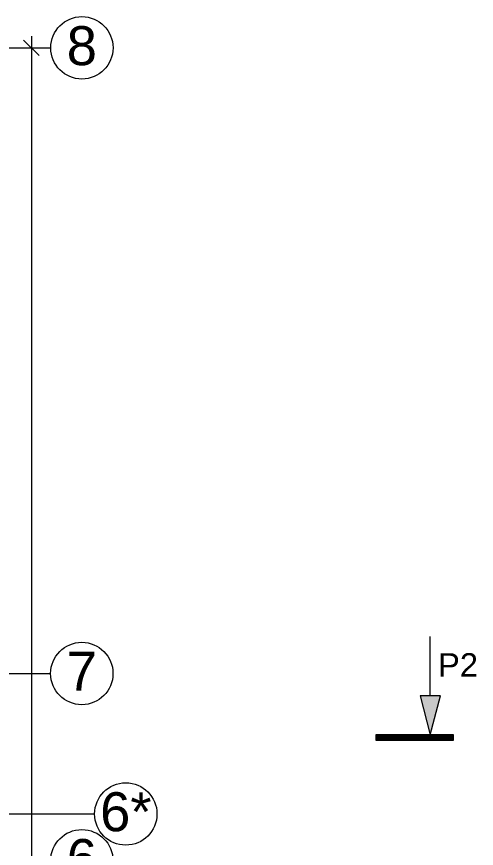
# Model space of a CAD drawing. Header units: millimetres. Extents: x 34793 to 548874, y -40792 to 166450.
# Drawn here: x 542972 to 548871, y 155374 to 166036 of the extents above; entities that cross this region are included whole.
import ezdxf

# ---------------------------------------------------------------- set-up
doc = ezdxf.new("R2010")
doc.units = ezdxf.units.MM
doc.header["$MEASUREMENT"] = 0
doc.linetypes.add('Штрихштриховая', pattern=[15500, 10000, -2000, 1500, -2000])
for name, color, linetype, lineweight in [('Text blocks_Ном._пера__1', 7, 'Continuous', 13), ('Линии разрезов_Ном._пера__1', 7, 'Continuous', 13), ('Линии разрезов_Ном._пера__101', 7, 'Continuous', 100), ('Линии разрезов_Ном._пера__7', 7, 'Continuous', 5)]:
    doc.layers.add(name, color=color, linetype=linetype, lineweight=lineweight)
for name, color, linetype in [('Линии разрезов', 7, 'Continuous'), ('Перекрытия', 7, 'Continuous'), ('Розміри ОСЕЙ', 7, 'Continuous')]:
    doc.layers.add(name, color=color, linetype=linetype)
doc.layers.add('Перекрытия_Ном._пера__4', color=7, linetype='Continuous', lineweight=20, true_color=0x016515)
doc.layers.add('Розміри ОСЕЙ_Ном._пера__98', color=7, linetype='Continuous', lineweight=13, true_color=0x001f3e)
doc.styles.add('СГЕНЕРИР_СТИЛЬ_1', font='')
doc.styles.add('СГЕНЕРИР_СТИЛЬ_2', font='')
doc.styles.add('СГЕНЕРИР_СТИЛЬ_4', font='')
doc.styles.get('СГЕНЕРИР_СТИЛЬ_1').set_extended_font_data('Arial')
doc.styles.get('СГЕНЕРИР_СТИЛЬ_2').set_extended_font_data('Century Gothic', bold=True)
doc.styles.get('СГЕНЕРИР_СТИЛЬ_4').set_extended_font_data('Arial')
doc.dimstyles.new('СГЕНЕРИР_СТИЛЬ__1', dxfattribs={"dimtxt": 200, "dimasz": 190, "dimexe": 0.18, "dimexo": 0, "dimgap": 0.09, "dimtad": 3, "dimdec": 0, "dimzin": 0, "dimdsep": 46, "dimtxsty": 'СГЕНЕРИР_СТИЛЬ_2', "dimblk": 'ARROWHEAD_6', "dimblk1": 'ARROWHEAD_6', "dimblk2": 'ARROWHEAD_6', "dimcen": 0.09, "dimclrd": 256, "dimclre": 256, "dimclrt": 256, "dimadec": 0, "dimazin": 0, "dimtfac": 1, "dimtdec": 4, "dimtmove": 0, "dimatfit": 3, "dimfxl": 0, "dimtolj": 1, "dimtzin": 0, "dimarcsym": 0})

# ---------------------------------------------------------------- blocks, each defined once
blk = doc.blocks.new('*D651')
at = {"layer": 'Розміри ОСЕЙ_Ном._пера__98', "linetype": 'Continuous'}
for p, q in [((543162, 165786), (543162, 165636)), ((543262, 165536), (543062, 165736)), ((542975, 165636), (543350, 165636)), ((543162, 165636), (543162, 141976)), ((543062, 142076), (543262, 141876)), ((542975, 141976), (543350, 141976)), ((543162, 141976), (543162, 141826))]:
    blk.add_line(p, q, dxfattribs=at)
at = {"layer": 'Розміри ОСЕЙ_Ном._пера__98', "insert": (543402, 153371), "char_height": 200, "attachment_point": 7, "rotation": 90, "style": 'СГЕНЕРИР_СТИЛЬ_2'}
blk.add_mtext('{23\xa0660}', dxfattribs=at)
blk = doc.blocks.new('ARROWHEAD_6')
at = {"color": 0, "linetype": 'Continuous', "lineweight": 0}
for p, q in [((0, 0), (-1, 0)), ((-0.5, -0.5), (0.5, 0.5))]:
    blk.add_line(p, q, dxfattribs=at)
blk = doc.blocks.new('Линия_30', base_point=(523766, 157616))
at = {"layer": 'Перекрытия_Ном._пера__4', "linetype": 'Штрихштриховая'}
blk.add_line((523766, 157616), (543409, 157616), dxfattribs=at)
at = {"layer": 'Перекрытия_Ном._пера__4', "linetype": 'Continuous'}
blk.add_circle((543809, 157616), 400, dxfattribs=at)
blk = doc.blocks.new('Линия_31', base_point=(522409, 165636))
at = {"layer": 'Перекрытия_Ном._пера__4', "linetype": 'Штрихштриховая'}
blk.add_line((522409, 165636), (543409, 165636), dxfattribs=at)
at = {"layer": 'Перекрытия_Ном._пера__4', "linetype": 'Continuous'}
blk.add_circle((543809, 165636), 400, dxfattribs=at)
blk = doc.blocks.new('Линия_32', base_point=(489109, 155216))
at = {"layer": 'Перекрытия_Ном._пера__4', "linetype": 'Continuous'}
blk.add_circle((543809, 155216), 400, dxfattribs=at)
blk = doc.blocks.new('Линия_41', base_point=(489109, 155816))
at = {"layer": 'Перекрытия_Ном._пера__4', "linetype": 'Штрихштриховая'}
blk.add_line((489109, 155816), (543973, 155816), dxfattribs=at)
at = {"layer": 'Перекрытия_Ном._пера__4', "linetype": 'Continuous'}
blk.add_circle((544373, 155816), 400, dxfattribs=at)
blk = doc.blocks.new('Плоскость сечения_3', base_point=(518306, 156795))
at = {"layer": 'Линии разрезов', "linetype": 'Continuous', "lineweight": 0, "true_color": 0x000000}
for points in [[(548410, 157330), (548150, 157330), (548280, 156830)], [(548580, 156830), (547580, 156830), (547580, 156760), (548580, 156760)]]:
    blk.add_hatch(color=18, dxfattribs=at).paths.add_polyline_path(points)
at = {"layer": 'Линии разрезов_Ном._пера__1', "linetype": 'Continuous'}
for p, q in [((548280, 157330), (548280, 158088)), ((548410, 157330), (548150, 157330)), ((548150, 157330), (548280, 156830)), ((548280, 156830), (548410, 157330)), ((548580, 156830), (547580, 156830)), ((547580, 156830), (547580, 156760)), ((548580, 156760), (548580, 156830)), ((547580, 156760), (548580, 156760))]:
    blk.add_line(p, q, dxfattribs=at)
at = {"layer": 'Линии разрезов_Ном._пера__101', "linetype": 'Continuous'}
blk.add_line((547580, 156795), (548580, 156795), dxfattribs=at)
at = {"layer": 'Линии разрезов_Ном._пера__7', "insert": (548380, 157726), "char_height": 300, "attachment_point": 4, "style": 'СГЕНЕРИР_СТИЛЬ_1'}
blk.add_mtext('{Р2}', dxfattribs=at)

msp = doc.modelspace()

# ---------------------------------------------------------------- block references
at = {"layer": 'Линии разрезов'}
msp.add_blockref('Плоскость сечения_3', (518305.7, 156795.4), dxfattribs=at)
at = {"layer": 'Перекрытия', "color": 108, "linetype": 'Штрихштриховая', "lineweight": 20, "true_color": 0x016515}
for name, p in [('Линия_31', (522409.2, 165635.6)), ('Линия_30', (523765.5, 157615.6)), ('Линия_41', (489108.9, 155815.6)), ('Линия_32', (489108.9, 155215.6))]:
    msp.add_blockref(name, p, dxfattribs=at)

# ---------------------------------------------------------------- texts
at = {"layer": 'Text blocks_Ном._пера__1', "linetype": 'Continuous', "char_height": 500, "attachment_point": 5, "style": 'СГЕНЕРИР_СТИЛЬ_4'}
for s, insert in [('{8}', (543808.5, 165660.1)), ('{7}', (543808.5, 157644.2)), ('{6*}', (544373.1, 155840.1)), ('{6}', (543808.5, 155240.1))]:
    msp.add_mtext(s, dxfattribs=dict(at, insert=insert))

# ---------------------------------------------------------------- dimensions: what is measured, and where the dimension line sits
at = {"layer": 'Розміри ОСЕЙ', "color": 158, "linetype": 'Continuous', "lineweight": 13, "true_color": 0x001f3e}
dim = msp.add_linear_dim(base=(543162.1, 165635.6), p1=(543234.4, 165635.6), p2=(542813.7, 141975.6), angle=270, dimstyle='СГЕНЕРИР_СТИЛЬ__1', dxfattribs=at)
dim.commit()
dim.dimension.update_dxf_attribs({"geometry": '*D651', "text_midpoint": (543302.1, 153788.6)})

doc.saveas('drawing.dxf')
